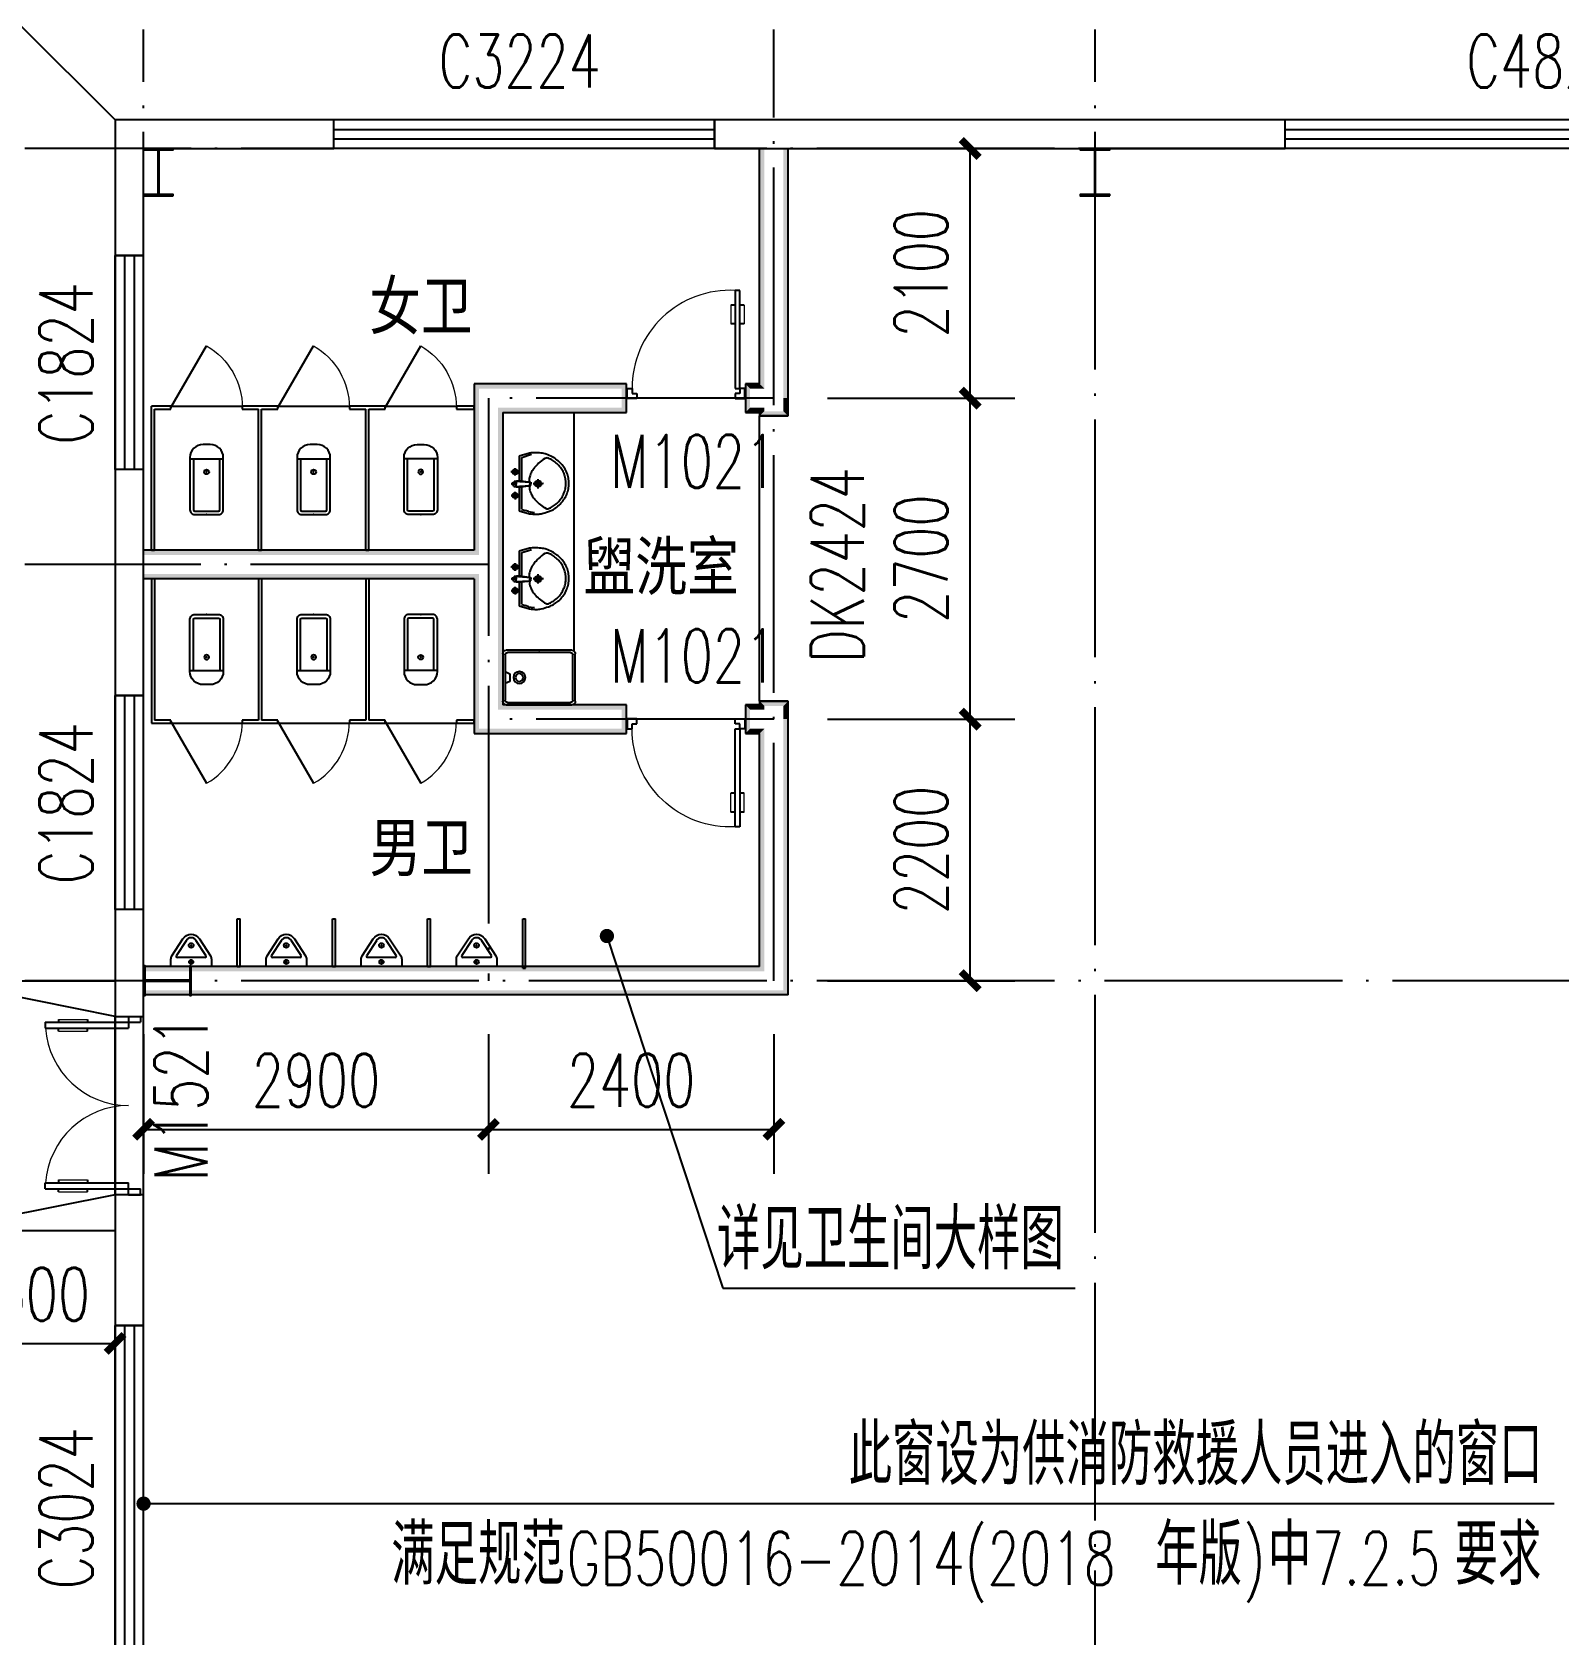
# Model space of a CAD drawing. Extents: x -16809 to 109341, y -15901 to 593582.
# Drawn here: x 4552 to 17391, y 465175 to 478656 of the extents above; entities that cross this region are included whole.
import ezdxf

# ---------------------------------------------------------------- set-up
doc = ezdxf.new("R2010")
doc.units = 0
doc.header["$LTSCALE"] = 1000
doc.header["$MEASUREMENT"] = 0
doc.linetypes.add('DASH', pattern=[0.35, 0.25, -0.1])
doc.linetypes.add('DOTE', pattern=[2.42, 2, -0.2, 0.02, -0.2])
doc.layers.get('Defpoints').update_dxf_attribs({"color": 250})
for name, color, linetype in [('0 - 梁柱', 3, 'Continuous'), ('DIM_LEAD', 171, 'Continuous'), ('DOTE', 14, 'DOTE'), ('GROUND', 150, 'Continuous'), ('LATRINE', 6, 'Continuous'), ('LVTRY', 6, 'Continuous'), ('PUB_DIM', 171, 'Continuous'), ('PUB_TEXT', 7, 'Continuous'), ('PUB_WALL', 9, 'Continuous'), ('STAIR', 3, 'Continuous'), ('WALL', 9, 'Continuous'), ('WALL-PARAPET', 6, 'Continuous'), ('WINDOW', 140, 'Continuous'), ('WINDOW_TEXT', 7, 'Continuous')]:
    doc.layers.add(name, color=color, linetype=linetype)
doc.styles.add('_TCH_DIM', font='SIMPLEX', dxfattribs={"bigfont": 'GBCBIG'})
doc.styles.add('_TCH_DIM_T3', font='SIMPLEX', dxfattribs={"width": 0.705882, "bigfont": 'GBCBIG'})
doc.styles.add('_TCH_WINDOW', font='SIMPLEX', dxfattribs={"bigfont": 'GBCBIG'})
doc.styles.add('宋体', font='', dxfattribs={"width": 0.8})
doc.styles.get('宋体').set_extended_font_data('SimSun')
doc.dimstyles.new('_TCH_ARCH&&150', dxfattribs={"dimtxt": 446.25, "dimasz": 150, "dimexe": 375, "dimexo": 450, "dimgap": 189.375, "dimtad": 1, "dimdec": 0, "dimzin": 0, "dimdsep": 46, "dimtxsty": '_TCH_DIM_T3', "dimblk": 'ARCHTICK', "dimcen": 0.09, "dimclrt": 7, "dimazin": 2, "dimtfac": 1, "dimtdec": 0, "dimtix": 1, "dimtmove": 2, "dimatfit": 3, "dimfxl": 0, "dimtolj": 1, "dimtzin": 0, "dimarcsym": 0})

# ---------------------------------------------------------------- blocks, each defined once
blk = doc.blocks.new('A$C670E4FA6')
at = {"layer": '0 - 梁柱'}
h = blk.add_hatch(color=256, dxfattribs=at)
h.paths.add_polyline_path([(125, 0), (0, 0), (0, 12), (120, 12), (120, 200), (125, 200)])
h.paths.add_polyline_path([(250, 0), (125, 0), (125, 200), (130, 200), (130, 12), (250, 12)])
h.paths.add_polyline_path([(250, 388), (130, 388), (130, 200), (125, 200), (125, 400), (250, 400)])
h.paths.add_polyline_path([(125, 200), (120, 200), (120, 388), (0, 388), (0, 400), (125, 400)])
blk.add_lwpolyline([(0, 400), (0, 388), (120, 388), (120, 12), (0, 12), (0, 0), (250, 0), (250, 12), (130, 12), (130, 388), (250, 388), (250, 400)], close=True, dxfattribs=at)
blk = doc.blocks.new('$lvtry$00000192')
for p, q in [((-249, -114, 0), (-277, -200, 0)), ((-30, -114, 0), (-249, -114, 0)), ((-144, -84, 0), (-75, -83, 0)), ((-109, -118, 0), (-110, -49, 0)), ((-24, -72, 0), (-30, -109, 0)), ((-30, -109, 0), (-17, -212, 0)), ((-24, -72, 0), (0, -73, 0)), ((-24, -72, 0), (-17, -212, 0)), ((-23, -91, 0), (0, -91, 0)), ((24, -73, 0), (0, -73, 0)), ((23, -92, 0), (0, -91, 0)), ((24, -73, 0), (14, -212, 0)), ((30, -110, 0), (14, -212, 0)), ((24, -73, 0), (30, -110, 0)), ((256, -114, 0), (29, -114, 0)), ((75, -83, 0), (144, -82, 0)), ((110, -117, 0), (109, -48, 0)), ((283, -200, 0), (256, -114, 0)), ((-257, -192, 0), (-247, -166, 0)), ((-237, -138, 0), (-247, -166, 0)), ((-235, -138, 0), (-27, -138, 0)), ((-18, -202, 0), (-1, -202, 0)), ((-17, -212, 0), (-1, -212, 0)), ((15, -203, 0), (-1, -202, 0)), ((14, -212, 0), (-1, -212, 0)), ((1, -314, 0), (0, -229, 0)), ((26, -138, 0), (243, -138, 0)), ((243, -138, 0), (263, -192, 0)), ((243, -138, 0), (272, -216, 0)), ((-43, -272, 0), (43, -271, 0))]:
    blk.add_line(p, q)
for points in [[(-277, -200, 0.044851), (-282, -257, 0.06689), (-277, -296, 0.023023), (-257, -356, 0.044853), (-243, -386, 0.043799), (-215, -425, 0.044001), (-180, -459, 0.042834), (-139, -487, 0.043018), (-95, -507, 0.042273), (-47, -520, 0.042347), (2, -524, 0.04234), (52, -520, 0.042268), (100, -508, 0.043003), (144, -488, 0.042821), (185, -460, 0.043985), (220, -426, 0.043782), (249, -387, 0.044843), (273, -338, 0.059205), (283, -297, 0.030672), (287, -241, 0.04375), (283, -201, 0.001982), (283, -201, 0.000717), (283, -200)], [(-21, -200, 0.021783), (-40, -200, 0.043137), (-49, -201, 0.041783), (-92, -214, 0.044848), (-129, -233, 0.04131), (-155, -252, 0.026055), (-194, -290, 0.052783), (-228, -336, 0.159914), (-231, -349, 0.063485), (-229, -357, 0.0374), (-221, -373, 0.051256), (-198, -406, 0.043963), (-164, -440, 0.042872), (-127, -465, 0.042994), (-86, -483, 0.042296), (-43, -495, 0.042347), (2, -499, 0.042341), (47, -495, 0.042292), (91, -484, 0.04298), (132, -466, 0.042859), (169, -440, 0.043948), (202, -409, 0.046877), (227, -374, 0.041749), (235, -357, 0.059652), (238, -346, 0.177603), (234, -327, 0.063235), (189, -275, 0.024325), (146, -239, 0.043369), (120, -223, 0.042415), (76, -205, 0.050318), (38, -197, 0.034463), (33, -197, 0.015757), (19, -198, 0.015757)]]:
    blk.add_lwpolyline(points, format="xyb")
at = {"elevation": 0}
blk.add_lwpolyline([(-257, -192), (-264, -237), (-264, -241)], dxfattribs=at)
for centre, radius in [((-109, -83, 0), 23.8), ((-109, -83, 0), 14.2), ((110, -83, 0), 23.8), ((110, -83, 0), 14.2), ((0, -271, 0), 28.5), ((0, -271, 0), 19)]:
    blk.add_circle(centre, radius)
for centre, start, end in [((-1, -61, 0), 79.8328, 278.7823), ((1, -61, 0), 259.8328, 98.7823)]:
    blk.add_arc(centre, 6.83, start, end)
blk.add_point((0, -91, 0))
blk = doc.blocks.new('$DorLib2D$00000009')
for p, q in [((0.413, 0.905), (0.413, 0.081)), ((0.454, 0.905), (0.413, 0.905)), ((0.454, 0.081), (0.454, 0.905)), ((0.413, 0.782), (0.378, 0.782)), ((0.489, 0.782), (0.454, 0.782)), ((0.413, 0.624), (0.378, 0.624)), ((0.489, 0.624), (0.454, 0.624)), ((-0.494, 0.081), (-0.453, 0.081)), ((-0.494, -0.002), (-0.494, 0.081)), ((-0.453, 0.081), (-0.453, 0.039)), ((-0.453, 0.039), (-0.412, 0.039)), ((-0.412, 0.039), (-0.412, -0.002)), ((0.413, 0.081), (0.454, 0.081)), ((0.454, 0.039), (0.413, 0.039)), ((0.413, 0.039), (0.413, -0.002)), ((0.495, 0.081), (0.454, 0.081)), ((0.454, 0.081), (0.454, 0.039)), ((0.495, -0.002), (0.495, 0.081)), ((-0.494, -0.002), (-0.494, -0.002)), ((-0.412, -0.002), (-0.494, -0.002)), ((0.413, -0.002), (0.495, -0.002)), ((0.495, -0.002), (0.495, -0.002))]:
    blk.add_line(p, q)
at = {"lineweight": 13}
for p, q in [((0.378, 0.782), (0.378, 0.624)), ((0.489, 0.782), (0.489, 0.624))]:
    blk.add_line(p, q, dxfattribs=at)
blk.add_arc((0.372, 0.082), 0.825, 87.134, 180.0717, dxfattribs=at)
blk = doc.blocks.new('$TCHSYS$APDOOR2D')
blk.add_line((0.5, 0), (0, 0.866))
at = {"lineweight": 13}
blk.add_arc((0.5, 0), 1, 120, 180, dxfattribs=at)
blk = doc.blocks.new('$lvtry$00000200')
at = {"color": 0}
for p, q in [((-110, -40, 0), (-110, -470, 0)), ((100, -30, 0), (-100, -30, 0)), ((110, -470, 0), (110, -40, 0))]:
    blk.add_line(p, q, dxfattribs=at)
at = {"color": 0, "elevation": 0}
blk.add_lwpolyline([(100, 0), (-100, 0, 0.414214), (-140, -40), (-140, -480, 0.414214), (-30, -590), (30, -590, 0.414214), (140, -480), (140, -40, 0.414214)], format="xyb", close=True, dxfattribs=at)
blk.add_lwpolyline([(140, -470), (-140, -470)], dxfattribs=at)
at = {"color": 0}
blk.add_circle((0, -359, 0), 20, dxfattribs=at)
for centre, start, end in [((-100, -40, 0), 90, 180), ((100, -40, 0), 0, 90)]:
    blk.add_arc(centre, 10, start, end, dxfattribs=at)
for p in [(0, 0), (0, -359, 0)]:
    blk.add_point(p, dxfattribs=at)
blk = doc.blocks.new('$lvtry$00000135')
for p, q in [((-305, -430, 0), (-305, -30, 0)), ((-285, -420, 0), (-285, -40, 0)), ((-275, 0, 0), (275, 0, 0)), ((-265, -20, 0), (265, -20, 0)), ((285, -40, 0), (285, -420, 0)), ((305, -30, 0), (305, -430, 0)), ((285, -180, 0), (245, -198, 0)), ((245, -198, 0), (245, -263, 0)), ((245, -263, 0), (285, -280, 0)), ((275, -460, 0), (-275, -460, 0)), ((265, -440, 0), (-265, -440, 0))]:
    blk.add_line(p, q)
for radius in [50, 32.5]:
    blk.add_circle((165, -230, 0), radius)
for centre, radius, start, end in [((-275, -30, 0), 30, 90, 180), ((-265, -40, 0), 20, 90, 180), ((265, -40, 0), 20, 0, 90), ((275, -30, 0), 30, 0, 90), ((-275, -430, 0), 30, 180, 270), ((-265, -420, 0), 20, 180, 270), ((265, -420, 0), 20, 270, 0), ((275, -430, 0), 30, 270, 0)]:
    blk.add_arc(centre, radius, start, end)
blk.add_point((0, 0, 0))
blk = doc.blocks.new('$TCHSYS$WIN2D')
for p, q in [((-0.5, 0.5), (0.5, 0.5)), ((-0.5, 0.5), (-0.5, -0.5)), ((0.5, 0.5), (0.5, -0.5)), ((0.5, 0.1667), (-0.5, 0.1667)), ((0.5, -0.1667), (-0.5, -0.1667)), ((-0.5, -0.5), (0.5, -0.5))]:
    blk.add_line(p, q)
blk = doc.blocks.new('$DorLib2D$00000011')
for p, q in [((-0.4667, 0.4709), (-0.4667, -0.0625)), ((-0.4667, 0.4709), (-0.4333, 0.4709)), ((-0.4333, 0.4709), (-0.4333, 0.0042)), ((0.4333, 0.4709), (0.4333, 0.0042)), ((0.4667, 0.4709), (0.4333, 0.4709)), ((0.4667, 0.4709), (0.4667, -0.0625)), ((-0.4833, 0.3962), (-0.4667, 0.3962)), ((-0.4167, 0.3962), (-0.4333, 0.3962)), ((0.4167, 0.3962), (0.4333, 0.3962)), ((0.4833, 0.3962), (0.4667, 0.3962)), ((-0.4833, 0.2346), (-0.4667, 0.2346)), ((-0.4167, 0.2346), (-0.4333, 0.2346)), ((0.4167, 0.2346), (0.4333, 0.2346)), ((0.4833, 0.2346), (0.4667, 0.2346)), ((-0.5, 0.0042), (-0.4333, 0.0042)), ((-0.5, 0.0042), (-0.5, -0.0625)), ((0.5, 0.0042), (0.4333, 0.0042)), ((0.5, 0.0042), (0.5, -0.0625)), ((-0.5, -0.0625), (-0.4667, -0.0625)), ((0.5, -0.0625), (0.4667, -0.0625))]:
    blk.add_line(p, q)
at = {"lineweight": 13}
for p, q in [((-0.4833, 0.3962), (-0.4833, 0.2346)), ((-0.4167, 0.3962), (-0.4167, 0.2346)), ((0.4167, 0.3962), (0.4167, 0.2346)), ((0.4833, 0.3962), (0.4833, 0.2346))]:
    blk.add_line(p, q, dxfattribs=at)
for centre, start, end in [((-0.4667, 0.0042), 0, 85.90396), ((0.4667, 0.0042), 94.09604, 180)]:
    blk.add_arc(centre, 0.4667, start, end, dxfattribs=at)
blk = doc.blocks.new('_ArchTick')
at = {"color": 0, "linetype": 'ByBlock', "const_width": 0.4}
blk.add_lwpolyline([(-0.5, -0.5), (0.5, 0.5)], dxfattribs=at)
blk = doc.blocks.new('*D226')
at = {"layer": 'Defpoints', "color": 0}
for p in [(5490, 470677), (8390, 470677), (8390, 469427)]:
    blk.add_point(p, dxfattribs=at)
at = {"layer": 'PUB_DIM', "color": 0, "lineweight": -2}
for p, q in [((5490, 470227), (5490, 469052)), ((8390, 470227), (8390, 469052)), ((5490, 469427), (8390, 469427))]:
    blk.add_line(p, q, dxfattribs=at)
at = {"layer": 'PUB_DIM', "color": 0, "lineweight": -2, "xscale": 150, "yscale": 150, "zscale": 150, "rotation": 180}
blk.add_blockref('_ArchTick', (5490, 469427), dxfattribs=at)
at = {"layer": 'PUB_DIM', "color": 0, "lineweight": -2, "xscale": 150, "yscale": 150, "zscale": 150}
blk.add_blockref('_ArchTick', (8390, 469427), dxfattribs=at)
at = {"layer": 'PUB_DIM', "color": 7, "insert": (6940, 469840), "char_height": 446.2, "attachment_point": 5, "style": '_TCH_DIM_T3'}
blk.add_mtext('\\A1;2900', dxfattribs=at)
blk = doc.blocks.new('*D227')
at = {"layer": 'Defpoints', "color": 0}
for p in [(8390, 470677), (10790, 470677), (10790, 469427)]:
    blk.add_point(p, dxfattribs=at)
at = {"layer": 'PUB_DIM', "color": 0, "lineweight": -2}
for p, q in [((8390, 470227), (8390, 469052)), ((10790, 470227), (10790, 469052)), ((8390, 469427), (10790, 469427))]:
    blk.add_line(p, q, dxfattribs=at)
at = {"layer": 'PUB_DIM', "color": 0, "lineweight": -2, "xscale": 150, "yscale": 150, "zscale": 150, "rotation": 180}
blk.add_blockref('_ArchTick', (8390, 469427), dxfattribs=at)
at = {"layer": 'PUB_DIM', "color": 0, "lineweight": -2, "xscale": 150, "yscale": 150, "zscale": 150}
blk.add_blockref('_ArchTick', (10790, 469427), dxfattribs=at)
at = {"layer": 'PUB_DIM', "color": 7, "insert": (9590, 469840), "char_height": 446.2, "attachment_point": 5, "style": '_TCH_DIM_T3'}
blk.add_mtext('\\A1;2400', dxfattribs=at)
blk = doc.blocks.new('*D228')
at = {"layer": 'Defpoints', "color": 0}
for p in [(10790, 477677), (12440, 477677), (10790, 475577)]:
    blk.add_point(p, dxfattribs=at)
at = {"layer": 'PUB_DIM', "color": 0, "lineweight": -2}
for p, q in [((11240, 477677), (12815, 477677)), ((12440, 475577), (12440, 477677)), ((11240, 475577), (12815, 475577))]:
    blk.add_line(p, q, dxfattribs=at)
at = {"layer": 'PUB_DIM', "color": 0, "lineweight": -2, "xscale": 150, "yscale": 150, "zscale": 150}
for p, rotation in [((12440, 477677), 90), ((12440, 475577), 270)]:
    blk.add_blockref('_ArchTick', p, dxfattribs=dict(at, rotation=rotation))
at = {"layer": 'PUB_DIM', "color": 7, "insert": (12028, 476627), "char_height": 446.2, "attachment_point": 5, "rotation": 90, "style": '_TCH_DIM_T3'}
blk.add_mtext('\\A1;2100', dxfattribs=at)
blk = doc.blocks.new('*D229')
at = {"layer": 'Defpoints', "color": 0}
for p in [(10790, 475577), (12440, 475577), (10790, 472877)]:
    blk.add_point(p, dxfattribs=at)
at = {"layer": 'PUB_DIM', "color": 0, "lineweight": -2}
for p, q in [((11240, 475577), (12815, 475577)), ((12440, 472877), (12440, 475577)), ((11240, 472877), (12815, 472877))]:
    blk.add_line(p, q, dxfattribs=at)
at = {"layer": 'PUB_DIM', "color": 0, "lineweight": -2, "xscale": 150, "yscale": 150, "zscale": 150}
for p, rotation in [((12440, 475577), 90), ((12440, 472877), 270)]:
    blk.add_blockref('_ArchTick', p, dxfattribs=dict(at, rotation=rotation))
at = {"layer": 'PUB_DIM', "color": 7, "insert": (12028, 474227), "char_height": 446.2, "attachment_point": 5, "rotation": 90, "style": '_TCH_DIM_T3'}
blk.add_mtext('\\A1;2700', dxfattribs=at)
blk = doc.blocks.new('*D230')
at = {"layer": 'Defpoints', "color": 0}
for p in [(10790, 472877), (12440, 472877), (10790, 470677)]:
    blk.add_point(p, dxfattribs=at)
at = {"layer": 'PUB_DIM', "color": 0, "lineweight": -2}
for p, q in [((11240, 472877), (12815, 472877)), ((12440, 470677), (12440, 472877)), ((11240, 470677), (12815, 470677))]:
    blk.add_line(p, q, dxfattribs=at)
at = {"layer": 'PUB_DIM', "color": 0, "lineweight": -2, "xscale": 150, "yscale": 150, "zscale": 150}
for p, rotation in [((12440, 472877), 90), ((12440, 470677), 270)]:
    blk.add_blockref('_ArchTick', p, dxfattribs=dict(at, rotation=rotation))
at = {"layer": 'PUB_DIM', "color": 7, "insert": (12028, 471777), "char_height": 446.2, "attachment_point": 5, "rotation": 90, "style": '_TCH_DIM_T3'}
blk.add_mtext('\\A1;2200', dxfattribs=at)
blk = doc.blocks.new('*D292')
at = {"layer": 'Defpoints', "color": 0}
for p in [(3750, 468577), (5250, 468577), (5250, 467627)]:
    blk.add_point(p, dxfattribs=at)
at = {"layer": 'PUB_DIM', "color": 0, "lineweight": -2}
for p, q in [((3750, 468127), (3750, 467252)), ((5250, 468127), (5250, 467252)), ((3750, 467627), (5250, 467627))]:
    blk.add_line(p, q, dxfattribs=at)
at = {"layer": 'PUB_DIM', "color": 0, "lineweight": -2, "xscale": 150, "yscale": 150, "zscale": 150, "rotation": 180}
blk.add_blockref('_ArchTick', (3750, 467627), dxfattribs=at)
at = {"layer": 'PUB_DIM', "color": 0, "lineweight": -2, "xscale": 150, "yscale": 150, "zscale": 150}
blk.add_blockref('_ArchTick', (5250, 467627), dxfattribs=at)
at = {"layer": 'PUB_DIM', "color": 7, "insert": (4500, 468040), "char_height": 446.2, "attachment_point": 5, "style": '_TCH_DIM_T3'}
blk.add_mtext('\\A1;1500', dxfattribs=at)
blk = doc.blocks.new('$lvtry$00000219')
at = {"color": 0}
for p, q in [((-124, -91, 0), (-43, -216, 0)), ((-116, -76, 0), (116, -76, 0)), ((43, -216, 0), (124, -91, 0))]:
    blk.add_line(p, q, dxfattribs=at)
at = {"color": 0, "elevation": 0}
blk.add_lwpolyline([(69, -231, -0.57735), (-69, -231), (-162, -88, -0.145378), (-170, -61), (-170, 0), (170, 0), (170, -61, -0.145378), (162, -88)], format="xyb", close=True, dxfattribs=at)
at = {"color": 0}
for centre, radius in [((0, -38, 0), 17.7), ((0, -177, 0), 20)]:
    blk.add_circle(centre, radius, dxfattribs=at)
for centre, radius, start, end in [((-116, -86, 0), 10, 90, 213.0863), ((116, -86, 0), 10, 326.9137, 90), ((0, -191, 0), 50, 210, 330)]:
    blk.add_arc(centre, radius, start, end, dxfattribs=at)
for p in [(0, -38, 0), (0, -177, 0)]:
    blk.add_point(p, dxfattribs=at)

msp = doc.modelspace()

# ---------------------------------------------------------------- hatches: boundary and pattern name
at = {"layer": 'PUB_WALL'}
for points in [[(10670.2, 475697), (10670.2, 477677), (10710.2, 477677), (10710.2, 475657)], [(10910.2, 475577), (10910.2, 477677), (10870.2, 477677), (10870.2, 475577)], [(8270.2, 475697), (8270.2, 474297), (8310.2, 474257), (8310.2, 475657)], [(9550.2, 475697), (8270.2, 475697), (8310.2, 475657), (9510.2, 475657)], [(9550.2, 475457), (9550.2, 475697), (9510.2, 475657), (9510.2, 475497)], [(10670.2, 475697), (10550.2, 475697), (10590.2, 475657), (10710.2, 475657)], [(10550.2, 475697), (10550.2, 475457), (10590.2, 475497), (10590.2, 475657)], [(8510.2, 475457), (8510.2, 474177), (8470.2, 474177), (8470.2, 475497)], [(8510.2, 475457), (9550.2, 475457), (9510.2, 475497), (8470.2, 475497)], [(10550.2, 475457), (10670.2, 475457), (10710.2, 475497), (10590.2, 475497)], [(10670.2, 475457), (10670.2, 475427), (10710.2, 475467), (10710.2, 475497)], [(10910.2, 475427), (10910.2, 475577), (10870.2, 475577), (10870.2, 475467)], [(10670.2, 475427), (10910.2, 475427), (10870.2, 475467), (10710.2, 475467)], [(8270.2, 474297), (5490.2, 474297), (5490.2, 474257), (8310.2, 474257)], [(8510.2, 474177), (8510.2, 472997), (8470.2, 472957), (8470.2, 474177)], [(8270.2, 474057), (5490.2, 474057), (5490.2, 474097), (8310.2, 474097)], [(8270.2, 474057), (8270.2, 472757), (8310.2, 472797), (8310.2, 474097)], [(9550.2, 472997), (8510.2, 472997), (8470.2, 472957), (9510.2, 472957)], [(9550.2, 472757), (9550.2, 472997), (9510.2, 472957), (9510.2, 472797)], [(10670.2, 472997), (10550.2, 472997), (10590.2, 472957), (10710.2, 472957)], [(10550.2, 472997), (10550.2, 472757), (10590.2, 472797), (10590.2, 472957)], [(10910.2, 473027), (10670.2, 473027), (10710.2, 472987), (10870.2, 472987)], [(10670.2, 473027), (10670.2, 472997), (10710.2, 472957), (10710.2, 472987)], [(10910.2, 472877), (10910.2, 473027), (10870.2, 472987), (10870.2, 472877)], [(8270.2, 472757), (9550.2, 472757), (9510.2, 472797), (8310.2, 472797)], [(10550.2, 472757), (10670.2, 472757), (10710.2, 472797), (10590.2, 472797)], [(10670.2, 470797), (10670.2, 472757), (10710.2, 472797), (10710.2, 470757)], [(10910.2, 470557), (10910.2, 472877), (10870.2, 472877), (10870.2, 470597)], [(10670.2, 470797), (5490.2, 470797), (5490.2, 470757), (10710.2, 470757)], [(10910.2, 470557), (5490.2, 470557), (5490.2, 470597), (10870.2, 470597)]]:
    msp.add_hatch(color=256, dxfattribs=at).paths.add_polyline_path(points)

# ---------------------------------------------------------------- linework, layer by layer
at = {"layer": 'DIM_LEAD'}
for p, q in [((9386, 471052.8), (10362, 468091.8)), ((10362, 468091.8), (13323, 468091.8)), ((5490.2, 466278.8), (7351.9, 466278.8)), ((7351.9, 466278.8), (17351.9, 466278.8))]:
    msp.add_line(p, q, dxfattribs=at)
at = {"layer": 'DIM_LEAD', "const_width": 60}
for points in [[(9376.6, 471081.3, 1), (9395.4, 471024.3, 1)], [(5460.2, 466278.8, 1), (5520.2, 466278.8, 1)]]:
    msp.add_lwpolyline(points, format="xyb", close=True, dxfattribs=at)
at = {"layer": 'DOTE'}
for p, q in [((5490.2, 434677), (5490.2, 478677)), ((10790.2, 470677, -900), (10790.2, 478677, -900)), ((13490.2, 434677), (13490.2, 478677)), ((78490.2, 477677), (4490.2, 477677)), ((8390.2, 475577, -1800), (8390.2, 470677)), ((10790.2, 475577, -1800), (8390.2, 475577, -1800)), ((8390.2, 474177), (4490.2, 474177)), ((10790.2, 472877, -1800), (8390.2, 472877, -1800)), ((78490.2, 470677), (4490.2, 470677))]:
    msp.add_line(p, q, dxfattribs=at)
at = {"layer": 'GROUND'}
for p, q in [((5250.2, 477917), (4450.2, 478717)), ((5250.2, 477917), (5250.2, 470677)), ((77730.2, 477917), (5250.2, 477917)), ((5250.2, 468577), (5250.2, 435437))]:
    msp.add_line(p, q, dxfattribs=at)
at = {"layer": 'LATRINE'}
for p, q in [((6277.7, 470797), (6277.7, 471197)), ((6277.7, 471197), (6302.7, 471197)), ((6302.7, 470797), (6302.7, 471197)), ((7077.7, 470797), (7077.7, 471197)), ((7077.7, 471197), (7102.7, 471197)), ((7102.7, 470797), (7102.7, 471197)), ((7877.7, 470797), (7877.7, 471197)), ((7877.7, 471197), (7902.7, 471197)), ((7902.7, 470797), (7902.7, 471197)), ((8677.7, 470782.8), (8677.7, 471197)), ((8677.7, 471197), (8702.7, 471197)), ((8702.7, 470782.8), (8702.7, 471197)), ((6277.7, 470797), (6302.7, 470797)), ((7077.7, 470797), (7102.7, 470797)), ((7877.7, 470797), (7902.7, 470797)), ((8677.7, 470782.8), (8702.7, 470782.8))]:
    msp.add_line(p, q, dxfattribs=at)
at = {"layer": 'LVTRY'}
for p, q in [((5720.2, 475509.5), (5557.7, 475509.5)), ((5557.7, 474297), (5557.7, 475509.5)), ((5582.7, 475484.5), (5720.2, 475484.5)), ((5582.7, 474297), (5582.7, 475484.5)), ((5720.2, 475484.5), (5720.2, 475509.5)), ((5720.2, 475509.5, -1400), (6320.2, 475509.5, -1400)), ((6470.2, 475509.5), (6320.2, 475509.5)), ((6320.2, 475509.5), (6320.2, 475484.5)), ((6320.2, 475484.5), (6457.7, 475484.5)), ((6457.7, 474297), (6457.7, 475484.5)), ((6620.2, 475509.5), (6470.2, 475509.5)), ((6482.7, 474297), (6482.7, 475484.5)), ((6482.7, 475484.5), (6620.2, 475484.5)), ((6620.2, 475484.5), (6620.2, 475509.5)), ((6620.2, 475509.5, -1400), (7220.2, 475509.5, -1400)), ((7370.2, 475509.5), (7220.2, 475509.5)), ((7220.2, 475509.5), (7220.2, 475484.5)), ((7220.2, 475484.5), (7357.7, 475484.5)), ((7357.7, 474297), (7357.7, 475484.5)), ((7520.2, 475509.5), (7370.2, 475509.5)), ((7382.7, 474297), (7382.7, 475484.5)), ((7382.7, 475484.5), (7520.2, 475484.5)), ((7520.2, 475484.5), (7520.2, 475509.5)), ((7520.2, 475509.5, -1400), (8120.2, 475509.5, -1400)), ((8270.2, 475509.5), (8120.2, 475509.5)), ((8120.2, 475509.5), (8120.2, 475484.5)), ((8120.2, 475484.5), (8270.2, 475484.5)), ((8270.2, 475484.5), (8270.2, 475509.5)), ((9110.2, 473457, -1800), (9110.2, 475457, -1800)), ((5557.7, 474297), (5582.7, 474297)), ((6457.7, 474297), (6482.7, 474297)), ((7357.7, 474297), (7382.7, 474297)), ((5557.7, 474057), (5557.7, 472844.5)), ((5582.7, 474057), (5557.7, 474057)), ((5582.7, 474057), (5582.7, 472869.5)), ((6457.7, 474057), (6457.7, 472869.5)), ((6482.7, 474057), (6457.7, 474057)), ((6482.7, 474057), (6482.7, 472869.5)), ((7357.7, 474057), (7357.7, 472869.5)), ((7382.7, 474057), (7357.7, 474057)), ((7382.7, 474057), (7382.7, 472869.5)), ((5557.7, 472844.5), (5720.2, 472844.5)), ((5720.2, 472869.5), (5582.7, 472869.5)), ((5720.2, 472844.5), (5720.2, 472869.5)), ((5720.2, 472844.5, -1400), (6320.2, 472844.5, -1400)), ((6457.7, 472869.5), (6320.2, 472869.5)), ((6320.2, 472869.5), (6320.2, 472844.5)), ((6320.2, 472844.5), (6470.2, 472844.5)), ((6470.2, 472844.5), (6620.2, 472844.5)), ((6620.2, 472869.5), (6482.7, 472869.5)), ((6620.2, 472844.5), (6620.2, 472869.5)), ((6620.2, 472844.5, -1400), (7220.2, 472844.5, -1400)), ((7357.7, 472869.5), (7220.2, 472869.5)), ((7220.2, 472869.5), (7220.2, 472844.5)), ((7220.2, 472844.5), (7370.2, 472844.5)), ((7370.2, 472844.5), (7520.2, 472844.5)), ((7520.2, 472869.5), (7382.7, 472869.5)), ((7520.2, 472844.5), (7520.2, 472869.5)), ((7520.2, 472844.5, -1400), (8120.2, 472844.5, -1400)), ((8270.2, 472869.5), (8120.2, 472869.5)), ((8120.2, 472869.5), (8120.2, 472844.5)), ((8120.2, 472844.5), (8270.2, 472844.5)), ((8270.2, 472844.5), (8270.2, 472869.5))]:
    msp.add_line(p, q, dxfattribs=at)
at = {"layer": 'STAIR'}
for p, q in [((3750.2, 470677), (5250.2, 470677)), ((5250.2, 470377), (3750.2, 470677)), ((5250.2, 470677), (5250.2, 468577)), ((5250.2, 468877), (3750.2, 468577)), ((3750.2, 468577), (5250.2, 468577))]:
    msp.add_line(p, q, dxfattribs=at)
at = {"layer": 'WALL'}
for p, q in [((10670.2, 475697), (10670.2, 477677)), ((10910.2, 475577), (10910.2, 477677)), ((8270.2, 475697), (8270.2, 474297)), ((9550.2, 475697), (8270.2, 475697)), ((9550.2, 475457), (9550.2, 475697)), ((10670.2, 475697), (10550.2, 475697)), ((10550.2, 475697), (10550.2, 475457)), ((10910.2, 475427), (10910.2, 475577)), ((8510.2, 475457), (8510.2, 474177)), ((8510.2, 475457), (9550.2, 475457)), ((10550.2, 475457), (10670.2, 475457)), ((10670.2, 475457), (10670.2, 475427)), ((10670.2, 475427), (10910.2, 475427)), ((8270.2, 474297), (5490.2, 474297)), ((8510.2, 474177), (8510.2, 472997)), ((8270.2, 474057), (5490.2, 474057)), ((8270.2, 474057), (8270.2, 472757)), ((9550.2, 472997), (8510.2, 472997)), ((9550.2, 472757), (9550.2, 472997)), ((10670.2, 472997), (10550.2, 472997)), ((10550.2, 472997), (10550.2, 472757)), ((10910.2, 473027), (10670.2, 473027)), ((10670.2, 473027), (10670.2, 472997)), ((10910.2, 472877), (10910.2, 473027)), ((10910.2, 470557), (10910.2, 472877)), ((8270.2, 472757), (9550.2, 472757)), ((10550.2, 472757), (10670.2, 472757)), ((10670.2, 470797), (10670.2, 472757)), ((10670.2, 470797), (5490.2, 470797)), ((10910.2, 470557), (5490.2, 470557))]:
    msp.add_line(p, q, dxfattribs=at)
at = {"layer": 'WALL-PARAPET'}
for p, q in [((5250.2, 477917), (5250.2, 476777)), ((7090.2, 477917), (5250.2, 477917)), ((7090.2, 477677), (7090.2, 477917)), ((10790.2, 477917), (10290.2, 477917)), ((10290.2, 477917), (10290.2, 477677)), ((15090.2, 477917), (10790.2, 477917)), ((15090.2, 477677), (15090.2, 477917)), ((5490.2, 476777), (5490.2, 477677)), ((5490.2, 477677), (7090.2, 477677)), ((10290.2, 477677), (10790.2, 477677)), ((10790.2, 477677), (15090.2, 477677)), ((5250.2, 476777), (5490.2, 476777)), ((5490.2, 474977), (5250.2, 474977)), ((5250.2, 474977), (5250.2, 474177)), ((5490.2, 474177), (5490.2, 474977)), ((5250.2, 474177), (5250.2, 473077)), ((5490.2, 473077), (5490.2, 474177)), ((5250.2, 473077), (5490.2, 473077)), ((5490.2, 471277), (5250.2, 471277)), ((5250.2, 471277), (5250.2, 470677)), ((5490.2, 470677), (5490.2, 471277)), ((5250.2, 470677), (5250.2, 470377)), ((5490.2, 470377), (5490.2, 470677)), ((5250.2, 470377), (5490.2, 470377)), ((5490.2, 468877), (5250.2, 468877)), ((5250.2, 468877), (5250.2, 467777)), ((5490.2, 467777), (5490.2, 468877)), ((5250.2, 467777), (5490.2, 467777))]:
    msp.add_line(p, q, dxfattribs=at)
at = {"layer": 'WINDOW', "linetype": 'DASH'}
for p, q in [((10910.2, 475427), (10670.2, 475427)), ((10670.2, 473027), (10910.2, 473027))]:
    msp.add_line(p, q, dxfattribs=at)
at = {"layer": 'WINDOW'}
for p, q in [((10670.2, 473027, -1800), (10670.2, 475427, -1800)), ((5250.2, 468877), (5250.2, 470377))]:
    msp.add_line(p, q, dxfattribs=at)

# ---------------------------------------------------------------- block references
at = {"layer": '0 - 梁柱'}
for p, rotation in [((5740.2, 477677), 180), ((13615.2, 477677), 180), ((5490.2, 470802), 270)]:
    msp.add_blockref('A$C670E4FA6', p, dxfattribs=dict(at, rotation=rotation))
at = {"layer": 'LVTRY', "xscale": -600, "zscale": 25}
for p, yscale in [((6020.2, 475497), 600), ((6920.2, 475497), 600), ((7820.2, 475497), 600), ((6020.2, 472857), -600), ((6920.2, 472857), -600), ((7820.2, 472857), -600)]:
    msp.add_blockref('$TCHSYS$APDOOR2D', p, dxfattribs=dict(at, yscale=yscale))
at = {"layer": 'LVTRY'}
for name, p, rotation in [('$lvtry$00000200', (6020.2, 474597, -2200), 180.0000000000001), ('$lvtry$00000200', (6920.2, 474597, -2200), 180.0000000000001), ('$lvtry$00000219', (5890.2, 470797, -1800), 179.9999999999999), ('$lvtry$00000219', (6690.2, 470797, -1800), 179.9999999999999), ('$lvtry$00000219', (7490.2, 470797, -1800), 179.9999999999999), ('$lvtry$00000219', (8290.2, 470797, -1800), 179.9999999999999)]:
    msp.add_blockref(name, p, dxfattribs=dict(at, rotation=rotation))
at = {"layer": 'LVTRY', "yscale": -1}
msp.add_blockref('$lvtry$00000200', (7820.2, 474597, -2200), dxfattribs=at)
at = {"layer": 'LVTRY', "xscale": 0.9107142857142857, "yscale": 1.023255813953488, "rotation": 90.00000000004337}
for p in [(8530.2, 474856.7, -1800), (8530.2, 474056.7, -1800)]:
    msp.add_blockref('$lvtry$00000192', p, dxfattribs=at)
at = {"layer": 'LVTRY', "yscale": -1, "rotation": 180}
for name, p in [('$lvtry$00000200', (6020.2, 473757, -2200)), ('$lvtry$00000200', (6920.2, 473757, -2200)), ('$lvtry$00000135', (8815.2, 473457, -1800))]:
    msp.add_blockref(name, p, dxfattribs=at)
at = {"layer": 'LVTRY'}
msp.add_blockref('$lvtry$00000200', (7820.2, 473757, -2200), dxfattribs=at)
at = {"layer": 'WINDOW'}
ref = msp.add_blockref('$TCHSYS$WIN2D', (8690.2, 477797), dxfattribs=dict(at, xscale=-3200, yscale=-240, zscale=-3200))
ref.add_attrib('A', 'C3224', (7970.2, 478188.2), dxfattribs={"layer": 'WINDOW_TEXT', "height": 446.25, "style": '_TCH_WINDOW', "width": 0.705882})
ref = msp.add_blockref('$TCHSYS$WIN2D', (17490.2, 477797), dxfattribs=dict(at, xscale=-4800, yscale=-240, zscale=-4800))
ref.add_attrib('A', 'C4824A', (16612.7, 478188.2), dxfattribs={"layer": 'WINDOW_TEXT', "height": 446.25, "style": '_TCH_WINDOW', "width": 0.705882})
ref = msp.add_blockref('$TCHSYS$WIN2D', (5370.2, 475877), dxfattribs=dict(at, xscale=1800, yscale=-240, zscale=1800, rotation=90))
ref.add_attrib('A', 'C1824', (5060.8, 475187), dxfattribs={"layer": 'WINDOW_TEXT', "height": 446.25, "rotation": 90, "style": '_TCH_WINDOW', "width": 0.705882})
ref = msp.add_blockref('$DorLib2D$00000009', (10050.2, 475577), dxfattribs=dict(at, xscale=1000, yscale=1000, zscale=1000))
ref.add_attrib('A', 'M1021', (9412.7, 474821.4), dxfattribs={"layer": 'WINDOW_TEXT', "height": 446.25, "style": '_TCH_WINDOW', "width": 0.705882})
ref = msp.add_blockref('$DorLib2D$00000009', (10050.2, 472877), dxfattribs=dict(at, xscale=1000, yscale=-1000, zscale=1000))
ref.add_attrib('A', 'M1021', (9412.7, 473186.4), dxfattribs={"layer": 'WINDOW_TEXT', "height": 446.25, "style": '_TCH_WINDOW', "width": 0.705882})
ref = msp.add_blockref('$TCHSYS$WIN2D', (5370.2, 472177), dxfattribs=dict(at, xscale=1800, yscale=-240, zscale=1800, rotation=90))
ref.add_attrib('A', 'C1824', (5060.8, 471487), dxfattribs={"layer": 'WINDOW_TEXT', "height": 446.25, "rotation": 90, "style": '_TCH_WINDOW', "width": 0.705882})
ref = msp.add_blockref('$DorLib2D$00000011', (5370.2, 469627), dxfattribs=dict(at, xscale=1500, yscale=1500, zscale=1500, rotation=90))
ref.add_attrib('A', 'M1521', (6027.6, 468989.5), dxfattribs={"layer": 'WINDOW_TEXT', "height": 446.25, "rotation": 90, "style": '_TCH_WINDOW', "width": 0.705882})
ref = msp.add_blockref('$TCHSYS$WIN2D', (5370.2, 466277), dxfattribs=dict(at, xscale=3000, yscale=-240, zscale=3000, rotation=90))
ref.add_attrib('A', 'C3024', (5060.8, 465557), dxfattribs={"layer": 'WINDOW_TEXT', "height": 446.25, "rotation": 90, "style": '_TCH_WINDOW', "width": 0.705882})

# ---------------------------------------------------------------- texts
at = {"layer": 'PUB_TEXT'}
for s, height, style, width, p in [('女卫', 398.73, '宋体', 0.8, (7387.2, 476154.5, -1800)), ('盥洗室', 398.73, '宋体', 0.8, (9189.2, 473964.5, -1800)), ('男卫', 398.73, '宋体', 0.8, (7389.9, 471599.5, -1800)), ('GB50016-2014(2018', 446.25, '_TCH_DIM', 0.705882, (9047.1, 465596.3)), (')', 446.2, '_TCH_DIM', 0.705882, (14734.4, 465596.3)), ('7.2.5', 446.25, '_TCH_DIM', 0.705882, (15313, 465596.3))]:
    msp.add_text(s, height=height, dxfattribs=dict(at, style=style, width=width)).set_placement(p)
at = {"layer": 'PUB_TEXT', "style": '_TCH_DIM'}
for s, height, p in [('详见卫生间大样图', 506.38, (10311.5, 468249.3)), ('此窗设为供消防救援人员进入的窗口', 506.383, (11419.4, 466436.3)), ('满足规范', 506.38, (7572.7, 465596.3)), ('年版', 506.38, (13997.1, 465596.3)), ('中', 506.4, (14944.4, 465596.3)), ('要求', 506.38, (16513, 465596.3))]:
    msp.add_text(s, height=height, dxfattribs=at).set_placement(p)
at = {"layer": 'WINDOW_TEXT', "style": '_TCH_WINDOW', "width": 0.705882}
msp.add_text('DK2424', height=446.25, rotation=90, dxfattribs=at).set_placement((11545.8, 473349.5))

# ---------------------------------------------------------------- dimensions: what is measured, and where the dimension line sits
at = {"layer": 'PUB_DIM'}
for p1, p2, distance, picture, middle in [((10790.2, 475577), (10790.2, 477677), -1650, '*D228', (12027.7, 476627)), ((10790.2, 472877), (10790.2, 475577), -1650, '*D229', (12027.7, 474227)), ((10790.2, 470677), (10790.2, 472877), -1650, '*D230', (12027.7, 471777)), ((5490.2, 470677), (8390.2, 470677), -1250, '*D226', (6940.2, 469839.5)), ((8390.2, 470677), (10790.2, 470677), -1250, '*D227', (9590.2, 469839.5)), ((3750.2, 468577), (5250.2, 468577), -950, '*D292', (4500.2, 468039.5))]:
    dim = msp.add_aligned_dim(p1=p1, p2=p2, distance=distance, dimstyle='_TCH_ARCH&&150', dxfattribs=at)
    dim.commit()
    dim.dimension.update_dxf_attribs({"geometry": picture, "text_midpoint": middle})

doc.saveas('drawing.dxf')
